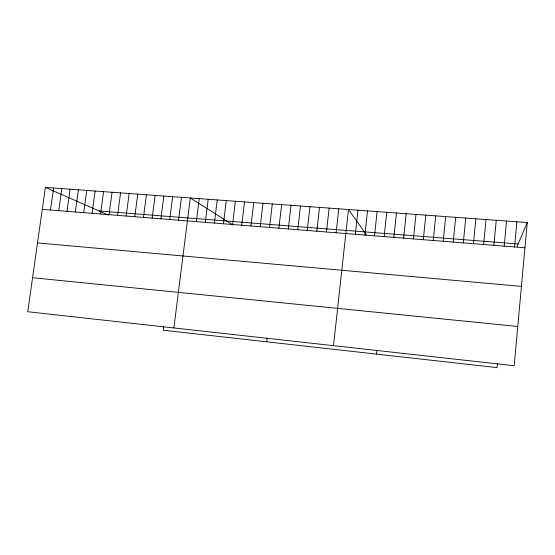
<?xml version="1.0" encoding="UTF-8"?>
<svg xmlns="http://www.w3.org/2000/svg" width="555" height="555" viewBox="0 0 555 555"><rect width="100%" height="100%" fill="white"/><g stroke="black" fill="none" stroke-linecap="round" stroke-linejoin="round"><path stroke-width="0.83" d="M527.25 222.548L514.201 365.717L27.75 311.737L45.399 187.403L527.25 222.548L516.982 246.614M504.176 246.143L506.521 221.036M497.384 363.546L497.009 367.597L163.337 330.239L163.767 326.874M514.534 246.968L516.858 221.792M493.874 245.324L496.239 220.286M473.443 243.7L475.843 218.802M483.634 244.512L486.013 219.544M463.307 242.889L465.728 218.059M443.202 241.293L445.665 216.596M453.227 242.091L455.669 217.331M433.233 240.495L435.71 215.874M413.447 238.921L415.966 214.431M423.312 239.704L425.81 215.153M393.87 237.36L396.43 213.009M403.631 238.137L406.17 213.717M384.164 236.59L386.738 212.301M376.526 354.111L376.942 350.191M364.899 235.056L367.507 210.9M374.507 235.82L377.095 211.594M333.506 345.668L348.478 209.512L366.397 234.647M355.339 234.293L357.961 210.199M336.115 232.76L338.772 208.798M316.836 231.227L319.527 207.397M326.451 231.99L329.122 208.097M297.757 229.708L300.484 206.009M307.269 230.464L309.981 206.703M266.726 341.818L267.17 338.016M288.295 228.951L291.035 205.322M269.522 227.46L272.29 203.949M278.881 228.202L281.642 204.635M250.943 225.982L253.746 202.596M260.205 226.718L262.994 203.276M232.559 224.518L235.389 201.257M241.723 225.247L244.54 201.93M223.436 223.79L226.28 200.598M205.336 222.347L208.215 199.28M214.362 223.068L217.227 199.932M173.868 327.956L190.323 197.975L232.913 224.955M196.352 221.632L199.245 198.621M169.691 219.509L172.626 196.678M178.53 220.21L181.45 197.323M152.139 218.108L155.102 195.402M160.894 218.809L163.843 196.04M143.433 217.421L146.402 194.77M126.145 216.041L129.148 193.508M134.768 216.727L137.751 194.139M109.037 214.681L112.061 192.266M117.57 215.361L120.581 192.883M92.095 213.328L95.148 191.031M100.545 214.001L103.584 191.642M75.327 211.996L78.401 189.81M83.694 212.662L86.753 190.414M58.726 210.671L61.82 188.596M67.002 211.33L70.09 189.2M50.484 210.019L53.592 187.999M99.019 210.962L518.106 243.971M42.284 209.36L524.947 247.801M37.518 242.91L521.429 286.394M32.578 277.715L517.78 326.486M45.399 187.403L108.405 215.083"/></g></svg>
